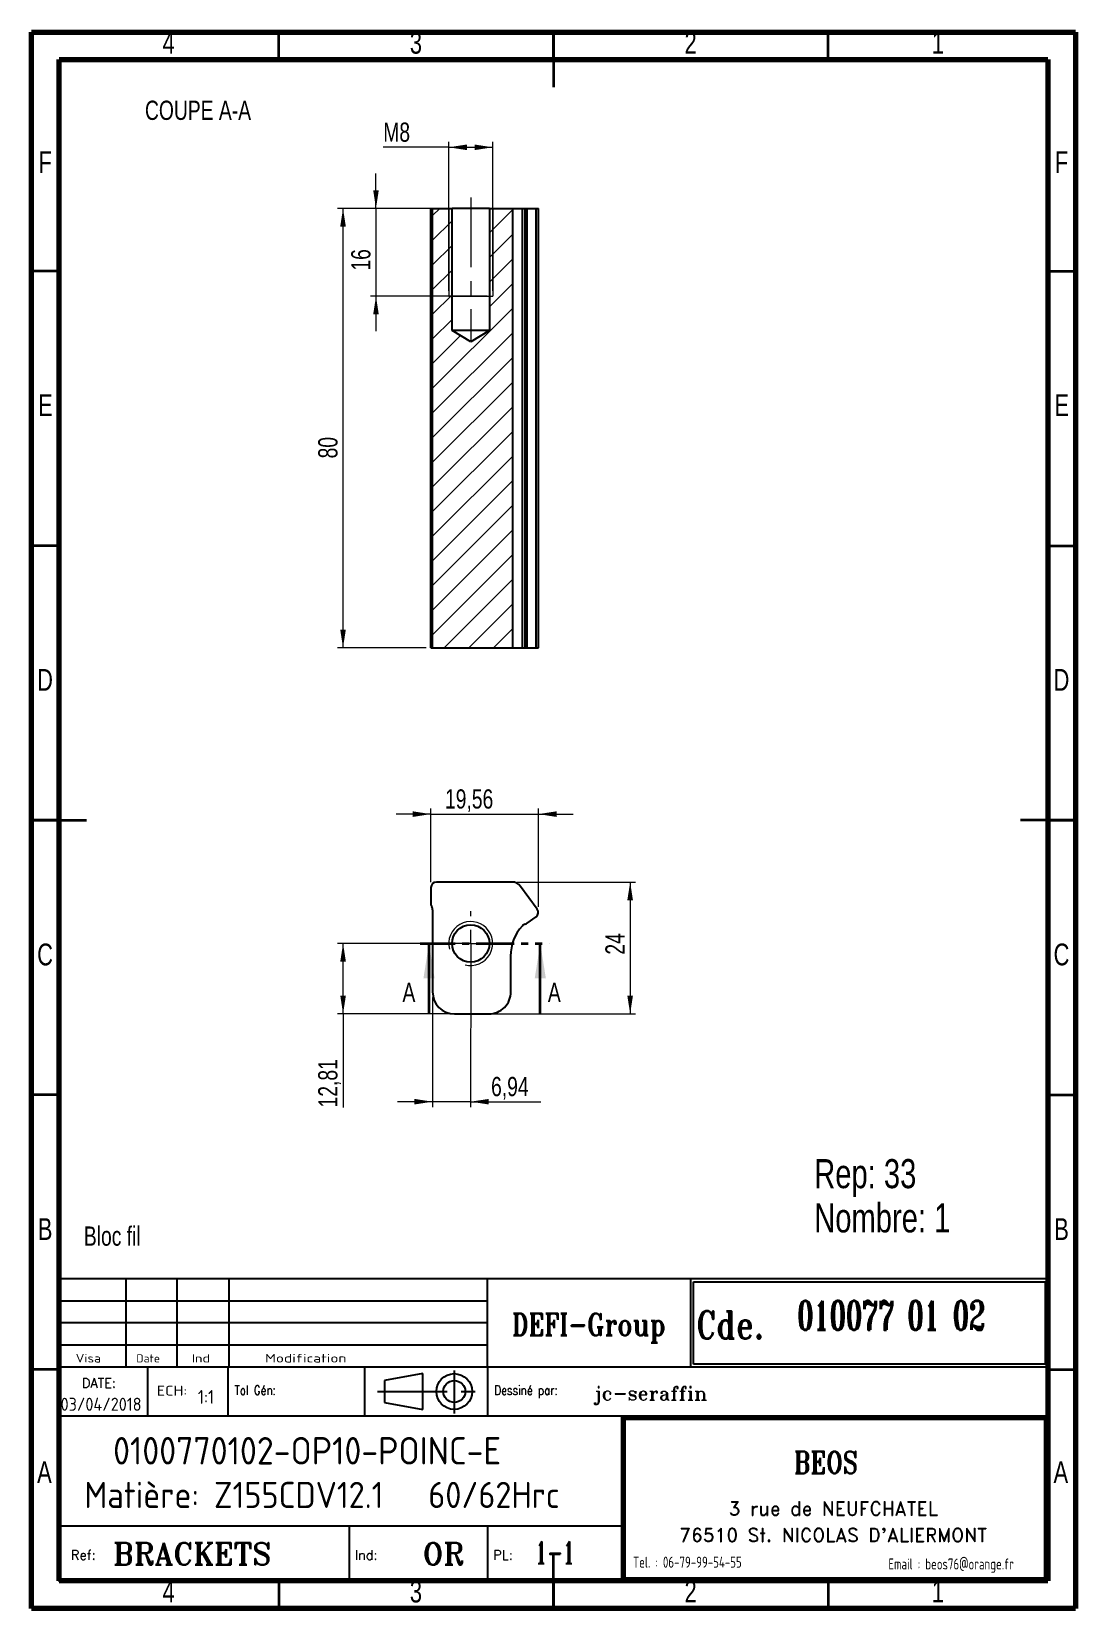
# Model space of a CAD drawing. Header units: millimetres. Extents: x 15 to 205, y 5 to 292.
import ezdxf

# ---------------------------------------------------------------- set-up
doc = ezdxf.new("R2010")
doc.units = ezdxf.units.MM
doc.linetypes.add('CENTERX2', pattern=[20.32, 12.7, -2.54, 2.54, -2.54])
doc.linetypes.add('PHANTOM', pattern=[12.7, 6.35, -1.27, 1.27, -1.27, 1.27, -1.27])
doc.layers.add('DIMENSIONS', color=176, linetype='Continuous')
doc.styles.add('SLDTEXTSTYLE0', font='TXT', dxfattribs={"width": 0.75})
doc.styles.add('SLDTEXTSTYLE1', font='ISOCP')
doc.styles.add('SLDTEXTSTYLE10', font='ISOCP', dxfattribs={"width": 1.147311})
doc.styles.add('SLDTEXTSTYLE11', font='ISOCP', dxfattribs={"width": 1.385904})
doc.styles.add('SLDTEXTSTYLE12', font='ISOCP', dxfattribs={"width": 1.246461})
doc.styles.add('SLDTEXTSTYLE13', font='ROMAND')
doc.styles.add('SLDTEXTSTYLE2', font='ROMANT', dxfattribs={"width": 0.8})
doc.styles.add('SLDTEXTSTYLE3', font='ISOCP', dxfattribs={"width": 0.8})
doc.styles.add('SLDTEXTSTYLE4', font='ROMANS', dxfattribs={"width": 0.8})
doc.styles.add('SLDTEXTSTYLE5', font='ROMANT')
doc.styles.add('SLDTEXTSTYLE6', font='ROMANS')
doc.styles.add('SLDTEXTSTYLE7', font='ROMANT', dxfattribs={"width": 0.65})
doc.styles.add('SLDTEXTSTYLE8', font='ISOCP', dxfattribs={"width": 1.446157})
doc.styles.add('SLDTEXTSTYLE9', font='ISOCP', dxfattribs={"width": 1.294402})
doc.dimstyles.new('SLDDIMSTYLE0', dxfattribs={"dimtxt": 3.5, "dimasz": 3.302, "dimexe": 0, "dimexo": 0.0625, "dimgap": 0.875, "dimtad": 1, "dimrnd": 1e-09, "dimzin": 12, "dimdsep": 46, "dimtxsty": 'SLDTEXTSTYLE0', "dimsah": 1, "dimcen": 0.09, "dimadec": 0, "dimazin": 3, "dimtfac": 1, "dimtofl": 0, "dimtmove": 0, "dimatfit": 3, "dimfxl": 1, "dimfrac": 2, "dimtolj": 1, "dimtzin": 12, "dimarcsym": 0})
doc.dimstyles.new('SLDDIMSTYLE1', dxfattribs={"dimtxt": 3.5, "dimasz": 3.302, "dimexe": 0, "dimexo": 0.0625, "dimgap": 0.875, "dimtad": 1, "dimrnd": 1e-09, "dimzin": 12, "dimdsep": 46, "dimtxsty": 'SLDTEXTSTYLE0', "dimsah": 1, "dimcen": 0.09, "dimadec": 0, "dimazin": 3, "dimtfac": 1, "dimtmove": 0, "dimatfit": 0, "dimfxl": 1, "dimfrac": 2, "dimtolj": 1, "dimtzin": 12, "dimarcsym": 0})

# ---------------------------------------------------------------- blocks, each defined once
blk = doc.blocks.new('SW_NOTE_0')
at = {"color": 0, "linetype": 'Continuous', "lineweight": 0, "char_height": 5.292, "attachment_point": 1, "style": 'SLDTEXTSTYLE0'}
for s, insert in [('Rep: 33', (0, 6.82)), ('Nombre: 1', (0, -1.23))]:
    blk.add_mtext(s, dxfattribs=dict(at, insert=insert))
blk = doc.blocks.new('_D')
at = {"color": 7, "linetype": 'Continuous', "lineweight": 18}
for p, q in [((93.93, 126.07), (70.7, 126.09)), ((71.7, 113.28), (71.7, 126.09)), ((90.99, 113.27), (70.7, 113.28)), ((71.7, 113.28), (71.69, 96.23))]:
    blk.add_line(p, q, dxfattribs=at)
for points in [[(71.7, 126.09), (71.19, 122.78), (72.21, 122.78)], [(71.7, 113.28), (72.21, 116.58), (71.19, 116.58)]]:
    blk.add_solid(points, dxfattribs=at)
at = {"color": 7, "linetype": 'Continuous', "lineweight": 18, "insert": (67.17, 96.23), "char_height": 3.5, "attachment_point": 1, "rotation": 89.9694, "style": 'SLDTEXTSTYLE0'}
blk.add_mtext('12,81', dxfattribs=at)
blk = doc.blocks.new('_D_1')
at = {"color": 7, "linetype": 'Continuous', "lineweight": 18}
for p, q in [((94.93, 125.07), (94.91, 96.27)), ((87.99, 116.27), (87.98, 96.27)), ((87.98, 97.27), (81.63, 97.27)), ((94.91, 97.27), (87.98, 97.27)), ((94.91, 97.27), (107.69, 97.26))]:
    blk.add_line(p, q, dxfattribs=at)
for points in [[(87.98, 97.27), (84.68, 97.78), (84.68, 96.76)], [(94.91, 97.27), (98.22, 96.76), (98.22, 97.77)]]:
    blk.add_solid(points, dxfattribs=at)
at = {"color": 7, "linetype": 'Continuous', "lineweight": 18, "insert": (98.64, 101.78), "char_height": 3.5, "attachment_point": 1, "rotation": 359.9694, "style": 'SLDTEXTSTYLE0'}
blk.add_mtext('6,94', dxfattribs=at)
blk = doc.blocks.new('_D_2')
at = {"color": 7, "linetype": 'Continuous', "lineweight": 18}
for p, q in [((87.69, 149.63), (81.34, 149.63)), ((87.69, 137.27), (87.69, 150.63)), ((87.69, 149.63), (107.25, 149.63)), ((107.25, 132.74), (107.25, 150.63)), ((107.25, 149.63), (113.6, 149.63))]:
    blk.add_line(p, q, dxfattribs=at)
for points in [[(87.69, 149.63), (84.39, 150.14), (84.39, 149.12)], [(107.25, 149.63), (110.55, 149.12), (110.55, 150.14)]]:
    blk.add_solid(points, dxfattribs=at)
at = {"color": 7, "linetype": 'Continuous', "lineweight": 18, "insert": (90.25, 154.14), "char_height": 3.5, "attachment_point": 1, "style": 'SLDTEXTSTYLE0'}
blk.add_mtext('19,56', dxfattribs=at)
blk = doc.blocks.new('_D_3')
at = {"color": 7, "linetype": 'Continuous', "lineweight": 18}
for p, q in [((103.41, 137.27), (124.95, 137.27)), ((123.95, 137.27), (123.95, 113.27)), ((92.99, 113.27), (124.95, 113.27))]:
    blk.add_line(p, q, dxfattribs=at)
for points in [[(123.95, 137.27), (123.44, 133.96), (124.46, 133.96)], [(123.95, 113.27), (124.46, 116.57), (123.44, 116.57)]]:
    blk.add_solid(points, dxfattribs=at)
at = {"color": 7, "linetype": 'Continuous', "lineweight": 18, "insert": (119.44, 124.05), "char_height": 3.5, "attachment_point": 1, "rotation": 90, "style": 'SLDTEXTSTYLE0'}
blk.add_mtext('24', dxfattribs=at)
blk = doc.blocks.new('SW_CENTERMARKSYMBOL_0')
at = {"color": 0, "linetype": 'Continuous', "lineweight": 0}
for p, q in [((0, 5), (0, 5.9)), ((-5, 0), (-5.9, 0)), ((0, 0), (-2.5, 0)), ((0, 0), (0, 2.5)), ((0, 0), (0, -2.5)), ((0, 0), (2.5, 0)), ((5, 0), (5.9, 0)), ((0, -5), (0, -5.9))]:
    blk.add_line(p, q, dxfattribs=at)
blk = doc.blocks.new('_D_4')
at = {"color": 7, "linetype": 'Continuous', "lineweight": 18}
for p, q in [((77.69, 259.92), (77.69, 266.27)), ((97.93, 259.92), (76.69, 259.92)), ((77.69, 259.92), (77.69, 243.92)), ((97.93, 243.92), (76.69, 243.92)), ((77.69, 243.92), (77.69, 237.57))]:
    blk.add_line(p, q, dxfattribs=at)
for points in [[(77.69, 259.92), (78.2, 263.22), (77.18, 263.22)], [(77.69, 243.92), (77.18, 240.62), (78.2, 240.62)]]:
    blk.add_solid(points, dxfattribs=at)
at = {"color": 7, "linetype": 'Continuous', "lineweight": 18, "insert": (73.18, 248.59), "char_height": 3.5, "attachment_point": 1, "rotation": 90, "style": 'SLDTEXTSTYLE0'}
blk.add_mtext('16', dxfattribs=at)
blk = doc.blocks.new('_D_5')
at = {"color": 7, "linetype": 'Continuous', "lineweight": 18}
for p, q in [((86.84, 259.92), (70.69, 259.92)), ((71.69, 179.92), (71.69, 259.92)), ((86.84, 179.92), (70.69, 179.92))]:
    blk.add_line(p, q, dxfattribs=at)
for points in [[(71.69, 259.92), (71.18, 256.62), (72.2, 256.62)], [(71.69, 179.92), (72.2, 183.22), (71.18, 183.22)]]:
    blk.add_solid(points, dxfattribs=at)
at = {"color": 7, "linetype": 'Continuous', "lineweight": 18, "insert": (67.18, 214.4), "char_height": 3.5, "attachment_point": 1, "rotation": 90, "style": 'SLDTEXTSTYLE0'}
blk.add_mtext('80', dxfattribs=at)
blk = doc.blocks.new('_D_6')
at = {"color": 7, "linetype": 'Continuous', "lineweight": 18}
for p, q in [((90.93, 271.04), (79.02, 271.04)), ((90.93, 244.92), (90.93, 272.04)), ((90.93, 271.04), (98.93, 271.04)), ((98.93, 244.92), (98.93, 272.04))]:
    blk.add_line(p, q, dxfattribs=at)
for points in [[(90.93, 271.04), (94.23, 270.53), (94.23, 271.55)], [(98.93, 271.04), (95.63, 271.55), (95.63, 270.53)]]:
    blk.add_solid(points, dxfattribs=at)
at = {"color": 7, "linetype": 'Continuous', "lineweight": 18, "insert": (79.02, 275.55), "char_height": 3.5, "attachment_point": 1, "style": 'SLDTEXTSTYLE0'}
blk.add_mtext('M8', dxfattribs=at)

msp = doc.modelspace()

# ---------------------------------------------------------------- hatches: boundary and pattern name
at = {"linetype": 'Continuous', "lineweight": 18}
h = msp.add_hatch(dxfattribs=at)
h.set_pattern_fill('ANSI31', style=0)
h.paths.add_polyline_path([(102.52, 179.92), (102.52, 259.92), (98.33, 259.92), (98.33, 237.67), (94.93, 235.627), (91.53, 237.67), (91.53, 259.92), (87.994, 259.92), (87.994, 179.92)], flags=0)

# ---------------------------------------------------------------- linework, layer by layer
at = {"color": 7, "linetype": 'Continuous', "lineweight": 70}
for p, q in [((15, 5), (15, 292)), ((15, 292), (205, 292)), ((205, 292), (205, 5)), ((20, 10), (20, 287)), ((20, 287), (200, 287)), ((200, 287), (200, 10)), ((200, 10), (20, 10)), ((205, 5), (15, 5))]:
    msp.add_line(p, q, dxfattribs=at)
at = {"color": 7, "linetype": 'Continuous', "lineweight": 35}
for p, q in [((60, 287), (60, 292)), ((110, 292.001), (110, 281.999)), ((110, 287), (110, 292)), ((160, 287), (160, 292)), ((20, 248.5), (15, 248.5)), ((200, 248.5), (205, 248.5)), ((20, 198.5), (15, 198.5)), ((200, 198.5), (205, 198.5)), ((14.999, 148.5), (25.001, 148.5)), ((20, 148.5), (15, 148.5)), ((205.001, 148.5), (194.999, 148.5)), ((200, 148.5), (205, 148.5)), ((87.342, 113.373), (87.342, 126.073)), ((107.597, 113.373), (107.597, 126.073)), ((20, 98.5), (15, 98.5)), ((200, 98.5), (205, 98.5)), ((20, 48.5), (15, 48.5)), ((200, 48.5), (205, 48.5)), ((110, 4.999), (110, 15.001)), ((60, 10), (60, 5)), ((110, 10), (110, 5)), ((160, 10), (160, 5))]:
    msp.add_line(p, q, dxfattribs=at)
at = {"color": 7, "linetype": 'CENTERX2', "lineweight": 18}
msp.add_line((94.93, 261.92), (94.93, 235.67), dxfattribs=at)
at = {"color": 7, "linetype": 'Continuous', "lineweight": 25}
for p, q in [((87.689, 179.92), (87.689, 259.92)), ((87.689, 259.92), (87.843, 259.92)), ((87.843, 179.92), (87.843, 259.92)), ((87.843, 259.92), (87.994, 259.92)), ((87.994, 179.92), (87.994, 259.92)), ((87.994, 259.92), (91.53, 259.92)), ((91.53, 237.67), (91.53, 259.92)), ((98.33, 259.92), (91.53, 259.92)), ((98.33, 259.92), (98.33, 237.67)), ((98.33, 259.92), (102.52, 259.92)), ((102.52, 259.92), (102.52, 179.92)), ((102.52, 259.92), (104.33, 259.92)), ((104.33, 179.92), (104.33, 259.92)), ((104.33, 259.92), (104.852, 259.92)), ((104.852, 179.92), (104.852, 259.92)), ((104.852, 259.92), (105.233, 259.92)), ((105.233, 179.92), (105.233, 259.92)), ((105.233, 259.92), (106.843, 259.92)), ((106.843, 179.92), (106.843, 259.92)), ((106.843, 259.92), (107.25, 259.92)), ((107.25, 179.92), (107.25, 259.92)), ((94.93, 235.627), (91.53, 237.67)), ((98.33, 237.67), (91.53, 237.67)), ((98.33, 237.67), (94.93, 235.627)), ((87.689, 179.92), (87.843, 179.92)), ((87.843, 179.92), (87.994, 179.92)), ((87.994, 179.92), (102.52, 179.92)), ((102.52, 179.92), (104.33, 179.92)), ((104.33, 179.92), (104.852, 179.92)), ((104.852, 179.92), (105.233, 179.92)), ((105.233, 179.92), (106.843, 179.92)), ((106.843, 179.92), (107.25, 179.92)), ((87.689, 136.266), (87.689, 133.266)), ((102.409, 137.266), (88.689, 137.266)), ((107.055, 132.333), (104.02, 136.452)), ((87.997, 132.199), (87.989, 117.268)), ((105.233, 129.748), (106.843, 130.934)), ((102.245, 117.288), (102.204, 123.794)), ((91.987, 113.266), (98.243, 113.263))]:
    msp.add_line(p, q, dxfattribs=at)
at = {"color": 7, "linetype": 'Continuous', "lineweight": 18}
for p, q in [((90.93, 259.92), (90.93, 243.92)), ((98.93, 259.92), (98.93, 243.92)), ((90.93, 243.92), (98.93, 243.92))]:
    msp.add_line(p, q, dxfattribs=at)
at = {"color": 7, "linetype": 'PHANTOM', "lineweight": 35}
for p, q in [((85.755, 126.073), (98.461, 126.073)), ((96.485, 126.073), (109.185, 126.073))]:
    msp.add_line(p, q, dxfattribs=at)
at = {"color": 7, "linetype": 'Continuous', "lineweight": 50}
msp.add_line((20, 65.25), (20, 10), dxfattribs=at)
at = {"color": 7, "linetype": 'Continuous', "lineweight": 25}
msp.add_circle((94.93, 126.073), 3.4, dxfattribs=at)
for centre, radius, start, end in [((88.689, 136.266), 1, 90, 180), ((102.409, 135.266), 2, 36.3847, 90), ((88.689, 133.266), 1, 180, 212.21895), ((86.997, 132.2), 1, 359.96943, 32.21895), ((106.25, 131.739), 1, 306.3847, 36.3847), ((110.203, 123.846), 8, 137.23575, 180.36878), ((105.064, 128.599), 1, 102.24911, 137.23575), ((104.64, 130.553), 1, 282.24911, 306.3847), ((91.989, 117.266), 4, 179.96943, 269.96943), ((98.245, 117.263), 4, 269.96943, 0.36878)]:
    msp.add_arc(centre, radius, start, end, dxfattribs=at)
at = {"color": 7, "linetype": 'Continuous', "lineweight": 18}
msp.add_arc((94.93, 126.073), 4, 255, 195, dxfattribs=at)
at = {"color": 7, "linetype": 'Continuous', "lineweight": 35}
for points in [[(87.342, 126.073), (86.326, 119.723), (88.358, 119.723)], [(107.597, 126.073), (106.581, 119.723), (108.613, 119.723)]]:
    msp.add_solid(points, dxfattribs=at)
at = {"layer": 'DIMENSIONS', "color": 3}
for p, q in [((98, 65), (19.925, 65)), ((32.192, 49), (32.192, 65)), ((41.498, 49), (41.498, 65)), ((50.966, 49), (50.966, 65)), ((20, 61), (98, 61)), ((98, 57), (20, 57)), ((20, 53), (98, 53))]:
    msp.add_line(p, q, dxfattribs=at)
at = {"layer": 'DIMENSIONS', "color": 6}
for p, q in [((19.925, 65), (19.925, 10)), ((200, 10), (200, 65)), ((200, 40), (122.384, 40)), ((122.384, 40), (122.384, 10)), ((199.8, 39.8), (122.584, 39.8)), ((122.584, 39.8), (122.584, 10.2)), ((199.6, 39.6), (122.784, 39.6)), ((122.784, 39.6), (122.784, 10.4)), ((199.4, 39.4), (122.984, 39.4)), ((122.984, 39.4), (122.984, 10.6)), ((199.4, 10.6), (199.4, 39.4)), ((199.6, 10.4), (199.6, 39.6)), ((199.8, 10.2), (199.8, 39.8)), ((19.925, 10), (200, 10)), ((122.584, 10.2), (199.8, 10.2)), ((122.784, 10.4), (199.6, 10.4)), ((122.984, 10.6), (199.4, 10.6))]:
    msp.add_line(p, q, dxfattribs=at)
at = {"layer": 'DIMENSIONS', "color": 1}
for p, q in [((200, 65), (98, 65)), ((98, 49), (98, 65)), ((135, 49), (135, 65)), ((135.5, 49.5), (135.5, 64.5)), ((135.5, 64.5), (199.5, 64.5)), ((199.5, 64.5), (199.5, 49.5)), ((20, 49), (200, 49)), ((36.11, 49), (36.11, 40)), ((50.731, 49), (50.731, 40)), ((75.62, 49), (75.62, 40)), ((98, 49), (98, 40)), ((199.5, 49.5), (135.5, 49.5)), ((122.384, 40), (20, 40)), ((122.384, 20), (20, 20)), ((72.792, 20), (72.792, 10)), ((98, 20), (98, 10))]:
    msp.add_line(p, q, dxfattribs=at)
at = {"layer": 'DIMENSIONS'}
for p, q in [((135.5, 49.5), (135.5, 64.5)), ((135.5, 64.5), (199.5, 64.5)), ((199.5, 64.5), (199.5, 49.5)), ((199.5, 49.5), (135.5, 49.5))]:
    msp.add_line(p, q, dxfattribs=at)
at = {"layer": 'DIMENSIONS', "color": 7}
for p, q in [((86.244, 47.75), (79.244, 46.5)), ((79.244, 46.5), (79.244, 42.5)), ((86.244, 41.25), (86.244, 47.75)), ((79.244, 42.5), (86.244, 41.25))]:
    msp.add_line(p, q, dxfattribs=at)
at = {"layer": 'DIMENSIONS', "color": 3, "linetype": 'CENTERX2'}
for p, q in [((91.934, 48.348), (91.934, 40.513)), ((77.946, 44.5), (96.201, 44.5))]:
    msp.add_line(p, q, dxfattribs=at)
at = {"layer": 'DIMENSIONS', "color": 7}
for radius in [3.25, 2]:
    msp.add_circle((91.934, 44.5), radius, dxfattribs=at)

# ---------------------------------------------------------------- block references
at = {"color": 7, "linetype": 'Continuous', "lineweight": 0}
for name, p in [('SW_CENTERMARKSYMBOL_0', (94.93, 126.073)), ('SW_NOTE_0', (157.45, 79.993))]:
    msp.add_blockref(name, p, dxfattribs=at)

# ---------------------------------------------------------------- texts
at = {"color": 7, "linetype": 'Continuous', "lineweight": 0, "style": 'SLDTEXTSTYLE0'}
for s, insert, char_height, attachment_point in [('4', (39.96, 292.06), 3.969, 2), ('3', (84.96, 292.06), 3.969, 2), ('2', (134.96, 292.06), 3.969, 2), ('1', (179.96, 292.06), 3.969, 2), ('COUPE A-A', (45.297, 279.53), 3.5, 2), ('F', (17.458, 270.31), 3.969, 2), ('F', (202.458, 270.31), 3.969, 2), ('E', (17.508, 226.06), 3.969, 2), ('E', (202.508, 226.06), 3.969, 2), ('D', (17.453, 176.06), 3.969, 2), ('D', (202.453, 176.06), 3.969, 2), ('C', (17.459, 126.06), 3.969, 2), ('C', (202.459, 126.06), 3.969, 2), ('B', (17.471, 76.06), 3.969, 2), ('Bloc fil', (24.522, 74.549), 3.5, 1), ('B', (202.471, 76.06), 3.969, 2), ('A', (17.34, 31.81), 3.969, 2), ('A', (202.34, 31.81), 3.969, 2), ('4', (39.96, 10.06), 3.969, 2), ('3', (84.96, 10.06), 3.969, 2), ('2', (134.96, 10.06), 3.969, 2), ('1', (179.96, 10.06), 3.969, 2)]:
    msp.add_mtext(s, dxfattribs=dict(at, insert=insert, char_height=char_height, attachment_point=attachment_point))
at = {"color": 7, "linetype": 'Continuous', "char_height": 3.5, "attachment_point": 1, "style": 'SLDTEXTSTYLE0'}
for insert in [(82.51, 118.931), (108.978, 118.931)]:
    msp.add_mtext('A', dxfattribs=dict(at, insert=insert))
at = {"layer": 'DIMENSIONS'}
for s, insert, char_height, attachment_point, style in [('010077 01 02', (154.377, 61.005), 5.29167, 1, 'SLDTEXTSTYLE7'), ('DEFI-Group', (116.42, 58.701), 4, 2, 'SLDTEXTSTYLE2'), ('Cde.', (136, 59.126), 5, 1, 'SLDTEXTSTYLE2'), ('Visa', (23.041, 51.348), 1.5671, 1, 'SLDTEXTSTYLE12'), ('Date', (34.067, 51.283), 1.4924, 1, 'SLDTEXTSTYLE10'), ('Ind', (44.171, 51.283), 1.4924, 1, 'SLDTEXTSTYLE11'), ('Modification', (57.489, 51.348), 1.56705, 1, 'SLDTEXTSTYLE8'), ('DATE:', (24.156, 46.915), 1.7277, 1, 'SLDTEXTSTYLE6'), ('03/04/2018', (20.286, 43.368), 2.3813, 1, 'SLDTEXTSTYLE1'), ('ECH:', (37.788, 45.56), 1.8141, 1, 'SLDTEXTSTYLE9'), ('1:1', (45.263, 44.764), 2.5, 1, 'SLDTEXTSTYLE1'), ('Tol Gén:', (51.952, 45.598), 1.7277, 1, 'SLDTEXTSTYLE4'), ('Dessiné par:', (99.221, 45.598), 1.72768, 1, 'SLDTEXTSTYLE4'), ('jc-seraffin', (117.355, 45.42), 2.5, 1, 'SLDTEXTSTYLE5'), ('0100770102-OP10-POINC-E', (29.839, 36.209), 5, 1, 'SLDTEXTSTYLE1'), ('BEOS', (159.571, 33.595), 4, 2, 'SLDTEXTSTYLE2'), ('Matière: Z155CDV12.1   60/62Hrc', (24.603, 28.053), 4.7625, 1, 'SLDTEXTSTYLE1'), ('3 rue de NEUFCHATEL', (160.909, 24.448), 2.5, 2, 'SLDTEXTSTYLE13'), ("76510 St. NICOLAS D'ALIERMONT", (160.903, 19.623), 2.5, 2, 'SLDTEXTSTYLE13'), ('Ref:', (22.168, 15.598), 1.7277, 1, 'SLDTEXTSTYLE6'), ('BRACKETS', (29.839, 16.951), 4, 1, 'SLDTEXTSTYLE5'), ('Ind:', (73.826, 15.598), 1.7277, 1, 'SLDTEXTSTYLE6'), ('OR', (86.194, 16.951), 4, 1, 'SLDTEXTSTYLE5'), ('PL:', (99.034, 15.598), 1.7277, 1, 'SLDTEXTSTYLE6'), ('1-1', (106.651, 17.173), 4, 1, 'SLDTEXTSTYLE7'), ('Tel. : 06-79-99-54-55', (134.36, 14.429), 2, 2, 'SLDTEXTSTYLE3'), ('Email : beos76@orange.fr', (182.372, 14.097), 2, 2, 'SLDTEXTSTYLE3')]:
    msp.add_mtext(s, dxfattribs=dict(at, insert=insert, char_height=char_height, attachment_point=attachment_point, style=style))

# ---------------------------------------------------------------- dimensions: what is measured, and where the dimension line sits
at = {"color": 7, "linetype": 'Continuous', "lineweight": 18}
dim = msp.add_linear_dim(base=(98.93, 271.043), p1=(90.93, 243.92), p2=(98.93, 243.92), text='M8', dimstyle='SLDDIMSTYLE0', dxfattribs=at)
dim.commit()
dim.dimension.update_dxf_attribs({"geometry": '_D_6', "text_midpoint": (82.454, 271.043), "dimtype": 160})
for base, p1, p2, angle, dimstyle, picture, middle in [((77.689, 243.92), (98.93, 259.92), (98.93, 243.92), 90, 'SLDDIMSTYLE1', '_D_4', (77.689, 251.18)), ((71.689, 259.92), (87.843, 179.92), (87.843, 259.92), 90, 'SLDDIMSTYLE0', '_D_5', (71.689, 216.991)), ((123.95, 113.266), (102.409, 137.266), (91.987, 113.266), 90, 'SLDDIMSTYLE0', '_D_3', (123.95, 126.637)), ((71.702, 126.086), (91.987, 113.266), (94.93, 126.073), 89.96943, 'SLDDIMSTYLE0', '_D', (71.689, 102.048)), ((87.979, 97.271), (94.93, 126.073), (87.989, 117.268), 359.96943, 'SLDDIMSTYLE1', '_D_1', (103.161, 97.263))]:
    dim = msp.add_linear_dim(base=base, p1=p1, p2=p2, angle=angle, dimstyle=dimstyle, dxfattribs=at)
    dim.commit()
    dim.dimension.update_dxf_attribs({"geometry": picture, "text_midpoint": middle, "dimtype": 160})
dim = msp.add_linear_dim(base=(107.25, 149.632), p1=(87.689, 136.266), p2=(107.25, 131.739), dimstyle='SLDDIMSTYLE1', dxfattribs=at)
dim.commit()
dim.dimension.update_dxf_attribs({"geometry": '_D_2', "text_midpoint": (96.066, 149.632), "dimtype": 160})

doc.saveas('drawing.dxf')
